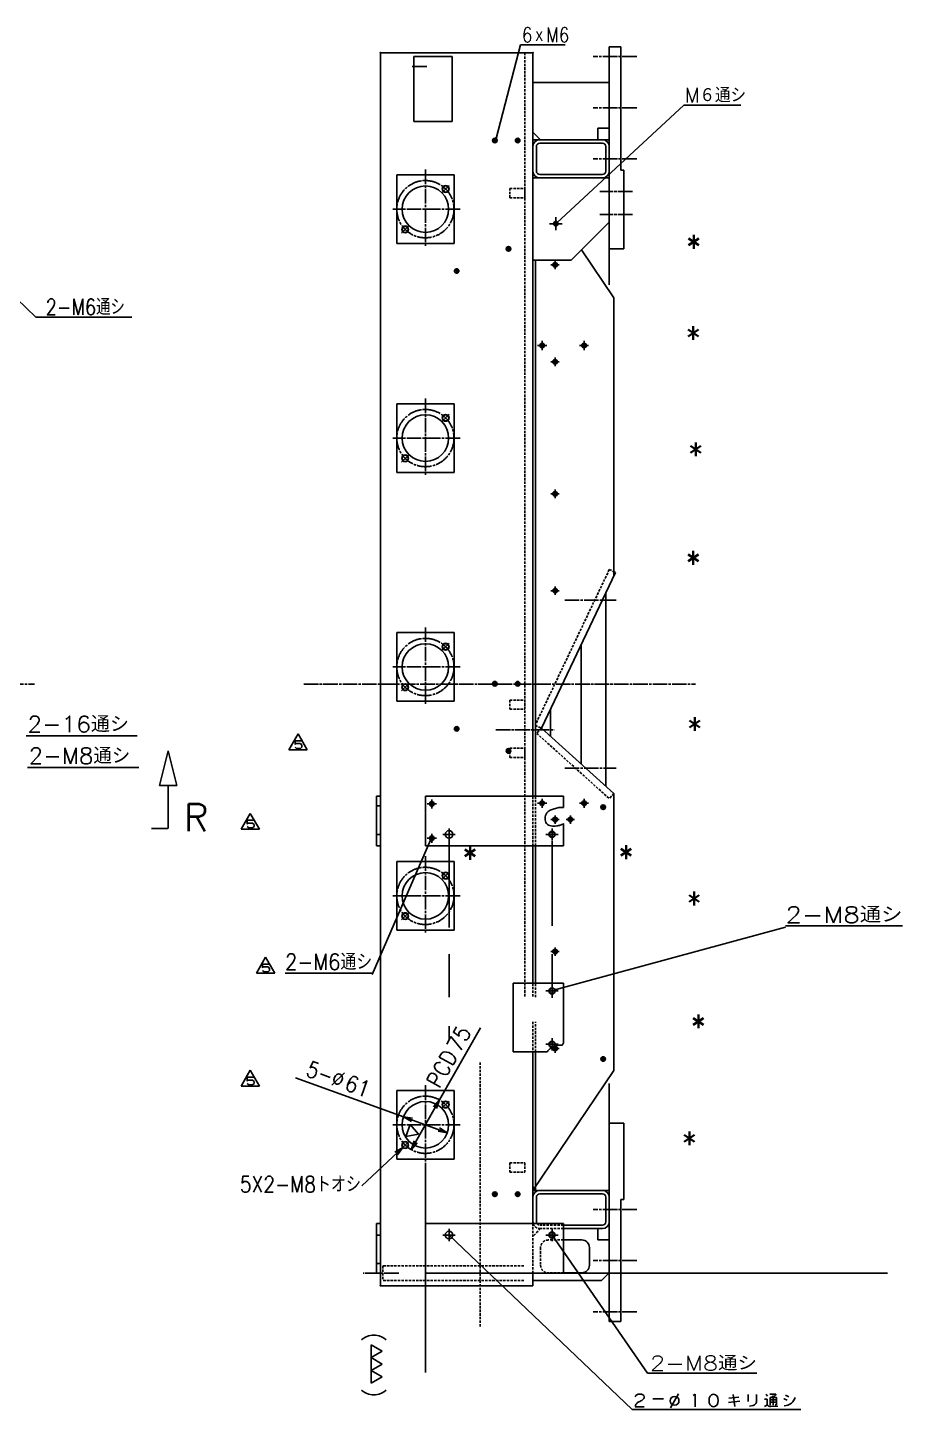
# Model space of a CAD drawing. Header units: inches. Extents: x -3309 to 2472, y -3154 to 2252.
# Drawn here: x 1103 to 2249, y 369 to 2180 of the extents above; entities that cross this region are included whole.
import ezdxf
from ezdxf.enums import TextEntityAlignment as Align

# ---------------------------------------------------------------- set-up
doc = ezdxf.new("R2010")
doc.units = ezdxf.units.IN
doc.header["$MEASUREMENT"] = 0
for name, pattern in [('CENTERLINE', [25.4, 19.05, -1.5875, 3.175, -1.5875]), ('DASHED', [4.762499999999999, 3.175, -1.5875]), ('PHANTOM', [30.162499999999998, 19.05, -1.5875, 3.175, -1.5875, 3.175, -1.5875]), ('SOLID', [0])]:
    doc.linetypes.add(name, pattern=pattern)
for name, color, linetype in [('0$C$L0$V_DRAWING', 7, 'SOLID'), ('0$C$L0$V_PV', 7, 'SOLID'), ('Layer11$C$L11$V_DRAWING', 52, 'SOLID'), ('Layer11$C$L11$V_PV', 52, 'SOLID'), ('Layer12$C$L12$V_PV', 52, 'SOLID'), ('Layer13$C$L13$V_PV', 52, 'SOLID'), ('Layer14$C$L14$V_PV', 52, 'SOLID'), ('Layer21$C$L21$V_DRAWING', 2, 'SOLID'), ('Layer21$C$L21$V_PV', 2, 'SOLID'), ('Layer8$C$L8$V_PV', 40, 'SOLID'), ('Layer9$C$L9$V_PV', 254, 'SOLID')]:
    doc.layers.add(name, color=color, linetype=linetype)
doc.styles.add('CADRASTD', font='txt', dxfattribs={"bigfont": 'bigfont'})
doc.dimstyles.new('DIM13', dxfattribs={"dimtxt": 21.00000544007137, "dimasz": 2.0000000005, "dimexe": 3.809999942779541, "dimexo": 2.539999961853027, "dimgap": 10.50000272003569, "dimtad": 3, "dimdec": 0, "dimzin": 0, "dimdsep": 46, "dimtxsty": 'CADRASTD', "dimblk": 'CADRA_ARROW22_5OPEN', "dimblk1": 'CADRA_ARROW22_5OPEN', "dimblk2": 'CADRA_ARROW22_5OPEN', "dimcen": 0.09, "dimaunit": 1, "dimadec": 17152, "dimazin": 0, "dimtfac": 1, "dimtdec": 0, "dimtofl": 0, "dimtmove": 0, "dimatfit": 3, "dimldrblk": 'CADRA_ARROW22_5OPEN', "dimfxl": 1, "dimtolj": 1, "dimtzin": 0, "dimarcsym": 0})
doc.dimstyles.new('DIM3', dxfattribs={"dimtxt": 0.156, "dimasz": 2.0000000005, "dimexe": 0, "dimexo": 0, "dimgap": 0.078, "dimtad": 3, "dimzin": 0, "dimdsep": 46, "dimtxsty": 'CADRASTD', "dimblk": 'CADRA_ARROW22_5OPEN', "dimblk1": 'CADRA_ARROW22_5OPEN', "dimblk2": 'CADRA_ARROW22_5OPEN', "dimcen": 0.09, "dimaunit": 1, "dimadec": 17154, "dimazin": 0, "dimtfac": 1, "dimtofl": 0, "dimtmove": 0, "dimatfit": 3, "dimldrblk": 'CADRA_ARROW22_5OPEN', "dimfxl": 1, "dimtolj": 1, "dimtzin": 0, "dimarcsym": 0})

# ---------------------------------------------------------------- blocks, each defined once
blk = doc.blocks.new('TAB102_SYM005')
at = {"layer": 'Layer11$C$L11$V_DRAWING'}
for p, q in [((1.561435301337671, 1.346403179733269), (1.347148588883275, 1.132116467278873)), ((1.34714850458958, 0.5964051652330973), (1.668575791579219, 0.2749778782434582)), ((1.347151756286621, 1.989263534545898), (2.740009307861328, 1.989263534545898)), ((1.347151756286621, 1.132121086120605), (1.347151756286621, 1.989263534545898)), ((2.525722503662109, 1.346405982971191), (1.561437606811523, 1.346405982971191)), ((1.668580055236816, 0.2749788165092468), (2.525722503662109, 0.2749788165092468)), ((2.525718300271478, 0.274979521970522), (2.847146345904378, 0.5964075676034213)), ((2.847147020253942, 1.02497492336613), (2.525718721739956, 1.346403221880117)), ((2.847151756286621, 0.5964073538780212), (2.847151756286621, 1.024978637695312))]:
    blk.add_line(p, q, dxfattribs=at)
at = {"layer": 'Layer21$C$L21$V_DRAWING'}
for p, q in [((0, 0), (2.000000476837158, 3.464101076126099)), ((1.999999074963512, 3.464099153953157), (3.999997882870446, 3.17126819e-07)), ((0, 0), (4, 0))]:
    blk.add_line(p, q, dxfattribs=at)
blk = doc.blocks.new('CADRA_ARROW22_5OPEN')
at = {"layer": 'Layer9$C$L9$V_PV', "color": 7}
for q in [(-0.9914448613738104, 0), (-0.9807852804032304, 0.1950903220161282), (-0.9807852804032304, -0.1950903220161282)]:
    blk.add_line((0, 0), q, dxfattribs=at)
blk = doc.blocks.new('BLOCK25')
at = {"layer": '0$C$L0$V_DRAWING'}
blk.add_point((0, 0), dxfattribs=at)
blk.add_point((0, 0), dxfattribs=at)
blk.add_point((0, 0), dxfattribs=at)
blk.add_point((0, 0), dxfattribs=at)
at = {"layer": 'Layer11$C$L11$V_DRAWING', "color": 52}
blk.add_circle((0, 0), 3, dxfattribs=at)
at = {"layer": 'Layer13$C$L13$V_PV', "color": 52, "linetype": 'CENTERLINE'}
for p, q in [((-6, 0), (6, 0)), ((0, -6), (0, 6))]:
    blk.add_line(p, q, dxfattribs=at)
at = {"layer": 'Layer21$C$L21$V_DRAWING'}
blk.add_circle((0, 0), 2.458499908447266, dxfattribs=at)
blk = doc.blocks.new('BLOCK24')
at = {"layer": '0$C$L0$V_DRAWING', "color": 20}
blk.add_point((0, 0), dxfattribs=at)
at = {"layer": '0$C$L0$V_DRAWING'}
for p in [(0, 0), (1, 0)]:
    blk.add_point(p, dxfattribs=at)
at = {"layer": 'Layer12$C$L12$V_PV', "linetype": 'DASHED'}
for radius in [3, 2.458499908447266]:
    blk.add_circle((-502.409912109375, -12), radius, dxfattribs=at)
at = {"layer": 'Layer13$C$L13$V_PV', "linetype": 'CENTERLINE'}
for p, q in [((-508.409912109375, -12), (-496.409912109375, -12)), ((-502.409912109375, -18), (-502.409912109375, -6))]:
    blk.add_line(p, q, dxfattribs=at)
at = {"layer": '0$C$L0$V_DRAWING', "yscale": -1, "rotation": 90.0000000000002}
for p in [(-1102.409912109375, -12), (-1102.409912109375, -67), (-502.409912109375, -67)]:
    blk.add_blockref('BLOCK25', p, dxfattribs=at)
blk = doc.blocks.new('BLOCK30')
at = {"layer": '0$C$L0$V_DRAWING'}
blk.add_point((0, 0), dxfattribs=at)
blk.add_point((0, 0), dxfattribs=at)
blk.add_point((0, 0), dxfattribs=at)
blk.add_point((0, 0), dxfattribs=at)
blk.add_point((0, 0), dxfattribs=at)
blk.add_point((0, 0), dxfattribs=at)
blk.add_point((0, 0), dxfattribs=at)
at = {"layer": 'Layer11$C$L11$V_DRAWING', "color": 52}
blk.add_circle((0, 0), 3, dxfattribs=at)
at = {"layer": 'Layer13$C$L13$V_PV', "color": 52, "linetype": 'CENTERLINE'}
for p, q in [((5.539999961853027, 0), (-5.539999961853027, 0)), ((0, 5.539999961853027), (0, -5.539999961853027))]:
    blk.add_line(p, q, dxfattribs=at)
at = {"layer": 'Layer21$C$L21$V_DRAWING'}
blk.add_circle((0, 0), 2.399999618530273, dxfattribs=at)
blk = doc.blocks.new('BLOCK40')
at = {"layer": '0$C$L0$V_DRAWING'}
blk.add_point((0, 0), dxfattribs=at)
blk.add_point((0, 0), dxfattribs=at)
blk.add_point((0, 0), dxfattribs=at)
blk.add_point((0, 0), dxfattribs=at)
at = {"layer": 'Layer12$C$L12$V_PV', "color": 52, "linetype": 'DASHED'}
for p, q in [((-30.45164489746094, -189.9969482421875), (-30.45164489746094, -177.9969482421875)), ((-30.45164489746094, -177.9969482421875), (-10.45165824890137, -177.9969482421875)), ((-10.45165824890137, -177.9969482421875), (-10.45165824890137, -189.9969482421875)), ((-30.45164489746094, -189.9969482421875), (-10.45165824890137, -189.9969482421875)), ((-30.45164489746094, -848.49658203125), (-10.45165824890137, -848.49658203125)), ((-30.45164489746094, -848.49658203125), (-30.45164489746094, -860.49658203125)), ((-10.45165824890137, -848.49658203125), (-10.45165824890137, -860.49658203125)), ((-30.45164489746094, -860.49658203125), (-10.45165824890137, -860.49658203125)), ((-30.45164489746094, -911.49658203125), (-10.45165824890137, -911.49658203125)), ((-30.45164489746094, -911.49658203125), (-30.45164489746094, -923.49658203125)), ((-30.45164489746094, -923.49658203125), (-10.45165824890137, -923.49658203125)), ((-10.45165824890137, -911.49658203125), (-10.45165824890137, -923.49658203125)), ((-30.45164489746094, -1454.99462890625), (-30.45164489746094, -1466.99462890625)), ((-30.45164489746094, -1454.99462890625), (-10.45165824890137, -1454.99462890625)), ((-10.45165824890137, -1454.99462890625), (-10.45165824890137, -1466.99462890625)), ((-30.45164489746094, -1466.99462890625), (-10.45165824890137, -1466.99462890625))]:
    blk.add_line(p, q, dxfattribs=at)
blk = doc.blocks.new('BLOCK39')
at = {"layer": '0$C$L0$V_DRAWING'}
blk.add_point((0, 0), dxfattribs=at)
blk.add_point((0, 0), dxfattribs=at)
blk.add_point((0, 0), dxfattribs=at)
blk.add_point((0, 0), dxfattribs=at)
blk.add_point((0, 0), dxfattribs=at)
blk.add_blockref('BLOCK40', (199.9995574951172, 0), dxfattribs=at)
blk = doc.blocks.new('BLOCK49')
at = {"layer": '0$C$L0$V_DRAWING'}
for p in [(90, 591.5), (225, 591.5), (225.0000152587891, 386.494873046875), (225.0000152587891, 386.494873046875), (225.0000152587891, 316.494873046875), (225.0000152587891, 316.494873046875), (90, 66.50007629394531), (225, 66.50007629394531), (0, 0), (0, 0), (0, 0), (0, 0), (0, 0)]:
    blk.add_point(p, dxfattribs=at)
at = {"layer": 'Layer11$C$L11$V_DRAWING', "color": 52}
for centre in [(225, 591.5), (225.0000152587891, 386.494873046875), (225.0000152587891, 316.494873046875), (225, 66.50007629394531)]:
    blk.add_circle(centre, 4, dxfattribs=at)
at = {"layer": 'Layer13$C$L13$V_PV', "color": 52, "linetype": 'CENTERLINE'}
for p, q in [((-5, 629), (0, 629)), ((90, 583.5), (90, 599.5)), ((225, 583.5), (225, 599.5)), ((-5, 591.5), (0, 591.5)), ((82, 591.5), (98, 591.5)), ((217, 591.5), (233, 591.5)), ((217.0000152587891, 386.494873046875), (233.0000152587891, 386.494873046875)), ((225.0000152587891, 378.494873046875), (225.0000152587891, 394.494873046875)), ((217.0000152587891, 316.494873046875), (233.0000152587891, 316.494873046875)), ((225.0000152587891, 308.494873046875), (225.0000152587891, 324.494873046875)), ((90, 58.50007629394531), (90, 74.50007629394531)), ((225, 58.50007629394531), (225, 74.50007629394531)), ((-5, 66.50007629394531), (0, 66.50007629394531)), ((82, 66.50007629394531), (98, 66.50007629394531)), ((217, 66.50007629394531), (233, 66.50007629394531)), ((-5, 29.00007629394531), (0, 29.00007629394531))]:
    blk.add_line(p, q, dxfattribs=at)
at = {"layer": 'Layer21$C$L21$V_DRAWING'}
for p, q in [((-5, 641.5), (-5, 576.5)), ((0, 641.5), (-5, 641.5)), ((0, 641.5), (0, 576.5)), ((239.9999847412109, 641.5), (58.99998474121094, 641.5)), ((59, 641.5), (59, 576.5)), ((240, 641.5), (240, 627.0410114491169)), ((240, 605.7285943169042), (240, 576.5)), ((0, 576.5), (-5, 576.5)), ((239.9999847412109, 576.5), (58.99998474121094, 576.5)), ((173.9999847412109, 396.5), (240, 396.5)), ((174, 306.5), (174, 396.5)), ((240, 319.8361447106268), (240, 396.5)), ((173.9999847412109, 306.5), (218.7989077382381, 306.5)), ((-5, 81.50007629394531), (-5, 16.50007629394531)), ((0, 81.50007629394531), (-5, 81.50007629394531)), ((0, 81.50007629394531), (0, 16.50007629394531)), ((240, 81.50007629394531), (59, 81.50007629394531)), ((59, 81.50007629394531), (59, 16.50007629394531)), ((240, 81.50007629394531), (240, 16.50007629394531)), ((0, 16.50007629394531), (-5, 16.50007629394531)), ((240, 16.50007629394531), (59, 16.50007629394531))]:
    blk.add_line(p, q, dxfattribs=at)
for centre, radius in [((90, 591.5), 5), ((225, 591.5), 3.399999618530273), ((225.0000152587891, 386.494873046875), 3.399999618530273), ((225.0000152587891, 316.494873046875), 3.399999618530273), ((90, 66.50007629394531), 5), ((225, 66.50007629394531), 3.399999618530273)]:
    blk.add_circle(centre, radius, dxfattribs=at)
blk = doc.blocks.new('BLOCK48')
at = {"layer": '0$C$L0$V_DRAWING'}
blk.add_point((0, 0), dxfattribs=at)
blk.add_point((0, 0), dxfattribs=at)
blk.add_point((0, 0), dxfattribs=at)
blk.add_point((0, 0), dxfattribs=at)
at = {"layer": 'Layer11$C$L11$V_DRAWING', "color": 2}
for centre in [(67.50000000000001, 631.5000000000001), (67.50000000000001, 586.5000000000001)]:
    blk.add_circle(centre, 3, dxfattribs=at)
at = {"layer": 'Layer13$C$L13$V_PV', "color": 2, "linetype": 'CENTERLINE'}
for p, q in [((67.50000000000001, 625.5000000000001), (67.50000000000001, 637.5000000000001)), ((61.50000000000001, 631.5000000000001), (73.50000000000001, 631.5000000000001)), ((61.50000000000001, 586.5000000000001), (73.50000000000001, 586.5000000000001)), ((67.50000000000001, 580.5000000000001), (67.50000000000001, 592.5000000000001))]:
    blk.add_line(p, q, dxfattribs=at)
at = {"layer": 'Layer21$C$L21$V_DRAWING', "color": 2}
for centre in [(67.50000000000001, 631.5000000000001), (67.50000000000001, 586.5000000000001)]:
    blk.add_circle(centre, 2.6, dxfattribs=at)
at = {"layer": '0$C$L0$V_DRAWING'}
blk.add_blockref('BLOCK49', (0, 0), dxfattribs=at)
blk = doc.blocks.new('CADRA_PFIG_SECTION_ARROW')
at = {"linetype": 'SOLID'}
blk.add_line((0, 0), (0.3699999749660492, 0), dxfattribs=at)
blk = doc.blocks.new('CADRA_PFIG_SECTION_ARROWHEAD')
at = {"linetype": 'SOLID'}
for p, q in [((0, 0.0747408419847488), (0.2997691333293915, 1.8755264e-09)), ((0, -0.0747408419847488), (0, 0.0747408419847488)), ((0, -0.0747408419847488), (0.2997691333293915, 3.6670826e-09))]:
    blk.add_line(p, q, dxfattribs=at)
blk = doc.blocks.new('TAB100_SYM001')
at = {"layer": 'Layer21$C$L21$V_DRAWING'}
for p, q in [((-1.399999609369304, 2.424870431638432), (3.814697026e-07, -6.395685421e-07)), ((-1.399999618530273, 2.424870491027832), (1.399999618530273, 2.424870491027832)), ((0, 0), (1.399999618530273, 2.424870426349344))]:
    blk.add_line(p, q, dxfattribs=at)
blk = doc.blocks.new('TAB100_SYM011')
at = {"layer": 'Layer21$C$L21$V_DRAWING'}
for p, q in [((-2.424870491027832, -1.399998664855957), (-2.424870491027831, 6.999997138977051)), ((2.29240413e-08, 5.599996539222047), (-2.424867591921213, 6.999995061026425)), ((1.14620207e-08, 2.799998269611024), (-2.424867603383234, 4.199996791415401)), ((-2.424866669271757, 4.199999677788497), (-4.997613132e-07, 5.599997365128104)), ((0, 0), (-2.424868440751311, 1.399998998641649)), ((-2.424868440751311, -1.399998998641649), (0, 0)), ((-2.424866800401219, 1.400000224643918), (-1.14620207e-08, 2.799998269611024))]:
    blk.add_line(p, q, dxfattribs=at)
blk = doc.blocks.new('BLOCK69')
at = {"layer": '0$C$L0$V_DRAWING'}
for p in [(0, 0), (0, 0), (1, 0), (1, 0)]:
    blk.add_point(p, dxfattribs=at)
at = {"layer": 'Layer12$C$L12$V_PV', "color": 52, "linetype": 'DASHED'}
for p, q in [((100.0493208594438, 210.1125307366201), (2.884374979064534, 6.066058175673434)), ((100.0493208594438, 210.1125307366201), (108.1750651709571, 206.2431303183886)), ((2.884374979064534, 6.066058175673434), (11.01011929057785, 2.196657757441926)), ((11.01012133490406, 2.196658525236103), (4.989440541426886, -4.492990973174948)), ((4.989440541426886, -4.492990973174948), (100.1311219421759, -90.12045082808534)), ((106.1518027356531, -83.4308013296743), (100.1311219421759, -90.12045082808534))]:
    blk.add_line(p, q, dxfattribs=at)
at = {"layer": 'Layer21$C$L21$V_DRAWING'}
for p, q in [((108.1750651709571, 206.2431303183886), (11.01011929057785, 2.196657757441926)), ((11.01012133490406, 2.196658525236103), (106.1518027356531, -83.4308013296743))]:
    blk.add_line(p, q, dxfattribs=at)
blk = doc.blocks.new('*D405')
at = {"layer": 'Layer9$C$L9$V_PV'}
for p, q in [((1642.640955322173, 774.2175486249812), (1696.351747175125, 868.8457429180044)), ((1605.61906862306, 708.9920293801829), (1642.640955322173, 774.2175486249812)), ((1642.640955322173, 774.2175486249812), (1634.795283145751, 765.1375983587802)), ((1642.640955322173, 774.2175486249812), (1638.867245913157, 762.826359660133)), ((1605.61906862306, 708.9920293801829), (1609.392778032076, 720.3832183450311)), ((1605.61906862306, 708.9920293801829), (1613.464740799482, 718.0719796463839))]:
    blk.add_line(p, q, dxfattribs=at)
at = {"layer": 'Layer9$C$L9$V_PV', "style": 'CADRASTD', "width": 0.8571430481833814}
for s, p, p2 in [('75', (1669.148337912239, 834.957494203196), (1685.141830486337, 863.1349846201916)), ('PCD', (1642.492539289057, 787.9950495225085), (1667.371298070882, 831.8266881663999))]:
    blk.add_text(s, height=21.00000544007137, rotation=60.42083426391569, dxfattribs=at).set_placement(p, p2, align=Align.FIT)
blk = doc.blocks.new('*D443')
at = {"layer": 'Layer9$C$L9$V_PV'}
for p, q in [((1595.452344209534, 751.9901275282796), (1454.042134839423, 803.2002751986283)), ((1595.452344209534, 751.9901275282796), (1605.721348160223, 745.7814540308813)), ((1595.452344209534, 751.9901275282796), (1607.315623263272, 750.1838388388086)), ((1652.807232923424, 731.2196871637698), (1595.452344209534, 751.9901275282796)), ((1652.807232923424, 731.2196871637698), (1640.943953869685, 733.0259758532408)), ((1652.807232923424, 731.2196871637698), (1642.538228972734, 737.4283606611681))]:
    blk.add_line(p, q, dxfattribs=at)
at = {"layer": 'Layer9$C$L9$V_PV', "style": 'CADRASTD', "width": 0.8571430481833814}
for s, p, p2 in [('5-%%c', (1466.27436711396, 806.1409268743122), (1513.324265212547, 789.1023289493576)), ('61', (1516.709122607242, 787.8765404458275), (1547.173094402669, 776.8443514805758))]:
    blk.add_text(s, height=21.00000544007137, rotation=340.0927084469668, dxfattribs=at).set_placement(p, p2, align=Align.FIT)

msp = doc.modelspace()

# ---------------------------------------------------------------- linework, layer by layer
at = {"layer": 'Layer11$C$L11$V_PV'}
for p, q in [((1749.00774121469, 2156.824732977088), (1807.331973870271, 2156.824732977088)), ((1962.939432844981, 2077.972175114674), (2037.810544445644, 2077.972175114674)), ((1113.558370961754, 1799.957948674667), (1239.244924365264, 1799.957948674667)), ((1100.935443147526, 1251.515007857086), (1246.510917308549, 1251.515007857086)), ((1102.704333950122, 1210.086561700478), (1248.279716558389, 1210.086561700478)), ((1655.12881258221, 1113.797232102688), (1655.12881258221, 1000.32171066325)), ((1790.128844768726, 1113.417837480983), (1790.128844768726, 1002.574000018597)), ((1655.12881258221, 965.3870099513555), (1655.12881258221, 908.9195587443253)), ((1790.128844768726, 965.3870099513555), (1790.128844768726, 908.1760588112018)), ((1655.12881258221, 870.9193970964901), (1655.12881258221, 854.2332664092222)), ((1624.129781753965, 691.7577943224417), (1624.129781753965, 416.9661333480199)), ((1805.547793757389, 547.104714180163), (2230.103559041872, 547.104714180163)), ((1915.392058227553, 416.0299148630893), (2058.58789314935, 416.0299148630893)), ((1895.117151049888, 368.628841550074), (2116.153336561522, 368.628841550074))]:
    msp.add_line(p, q, dxfattribs=at)
for centre, radius in [((1715.125897199129, 2031.603999997139), 3.000000715255908), ((1745.128834039887, 2031.603999997139), 3.000000715255908), ((1650.646389638517, 1968.117656735815), 4.500000357627954), ((1597.613173869413, 1915.085905810811), 4.500000357627954), ((1795.128357679452, 1922.602020884042), 2.999998927116138), ((1733.128791124532, 1889.603050852549), 3), ((1665.128791124532, 1860.603818356703), 3), ((1650.646389638517, 1668.119050054324), 4.500000357627954), ((1597.613173869413, 1615.08583428522), 4.500000357627954), ((1650.646389638517, 1368.121267347638), 4.500000357627954), ((1715.125897199129, 1319.604806805803), 3.000000715255908), ((1745.128834039887, 1319.604806805803), 3.000000715255908), ((1597.613173869413, 1315.088234684046), 4.500000357627954), ((1665.128806383323, 1260.604414602034), 3), ((1733.128791124532, 1231.603974356703), 3), ((1857.128864080635, 1157.811591659807), 3), ((1650.646389638517, 1068.12137892756), 4.500000357627954), ((1597.613173869413, 1015.088620922237), 4.500000357627954), ((1857.128864080634, 827.8115916598069), 3), ((1650.644924794418, 768.121398954725), 4.500000357627954), ((1597.613173869413, 715.0882747383773), 4.500000357627954), ((1715.125897199129, 650.6046473037355), 2.500000357627954), ((1745.128834039887, 650.6046473037355), 2.500000357627954)]:
    msp.add_circle(centre, radius, dxfattribs=at)
at = {"layer": 'Layer12$C$L12$V_PV', "linetype": 'DASHED'}
for p, q in [((1754.678152722872, 2146.603050852549), (1754.678152722872, 908.5270720784836)), ((1765.129815370992, 1172.10480215664), (1765.129815370992, 1107.104817177014)), ((1768.329034883746, 1107.104817177014), (1768.329034883746, 1172.10480215664)), ((1765.129815370992, 927.1047742616593), (1765.129815370992, 908.9567291633437)), ((1768.329034883746, 908.9567291633437), (1768.329034883746, 927.1047742616593)), ((1765.129815370992, 876.4469863049951), (1765.129815370992, 837.104752803982)), ((1768.329034883746, 837.104752803982), (1768.329034883746, 876.4469863049951)), ((1695.7904650971, 823.2060519634904), (1695.7904650971, 477.3636843519945)), ((1775.129387371946, 605.60368752838), (1765.129762797304, 595.6040629537379)), ((1765.129815370992, 612.1046991597889), (1765.129815370992, 547.104714180163)), ((1805.128848345005, 610.104729200537), (1774.128352672661, 610.104729200537)), ((1805.128848345005, 605.6047281276532), (1774.12981751676, 605.6047281276532)), ((1775.128841192446, 580.6046916496018), (1775.128841192446, 557.6046251308024)), ((1805.128848345005, 590.6046329986174), (1785.129331857999, 590.6046329986174)), ((1568.128791839788, 556.6047774803108), (1568.128791839788, 537.6047424327713)), ((1753.129812509969, 556.6047774803108), (1568.128791839788, 556.6047774803108)), ((1805.128848345005, 547.6046837817869), (1785.129331857999, 547.6046837817869)), ((1753.129812509969, 537.6047424327713), (1568.128791839788, 537.6047424327713))]:
    msp.add_line(p, q, dxfattribs=at)
for centre, radius, start, end in [((1774.12981751676, 614.6047302734208), 8.99999642372046, 196.1276972064667, 270.00001798609), ((1774.128352672661, 614.6047302734208), 4.500001072883862, 213.7492027745061, 270.00001798609), ((1785.129331857999, 580.6046916496018), 9.999992847440922, 89.99998201391085, 179.9999640278217), ((1785.129331857999, 557.6046251308024), 9.999992847440922, 179.9999640278217, 269.9999460417325)]:
    msp.add_arc(centre, radius, start, end, dxfattribs=at)
at = {"layer": 'Layer13$C$L13$V_PV', "linetype": 'CENTERLINE'}
for p, q in [((1901.178675932568, 2141.603537941823), (1844.09370138495, 2141.603537941823)), ((1625.82900090909, 2128.603046561014), (1605.829484422084, 2128.603046561014)), ((1901.178675932568, 2074.603033686407), (1844.09370138495, 2074.603033686407)), ((1711.526775247282, 2031.603999997139), (1718.726483995076, 2031.603999997139)), ((1715.125897199129, 2028.004878045291), (1715.125897199129, 2035.204586793086)), ((1741.52824724394, 2031.603999997139), (1748.727955991734, 2031.603999997139)), ((1745.128834039887, 2028.004878045291), (1745.128834039887, 2035.204586793086)), ((1624.129781753965, 1993.48143231426), (1624.129781753965, 1893.271447484838)), ((1901.178675932568, 2007.602529430992), (1844.09370138495, 2007.602529430992)), ((1655.214967348013, 1972.689183703108), (1645.776746216389, 1963.250963367067)), ((1895.54195583867, 1964.602030897625), (1852.925246459304, 1964.602030897625)), ((1669.497468351714, 1941.601048851263), (1581.271373098224, 1941.601048851263)), ((1602.280343672463, 1919.754564489613), (1592.754079433269, 1910.228301053423)), ((1786.627867371528, 1922.602020884042), (1803.628847987377, 1922.602020884042)), ((1795.128357679452, 1914.102995420217), (1795.128357679452, 1931.102511191967)), ((1895.54195583867, 1934.602023745066), (1852.925246459304, 1934.602023745066)), ((1729.528791124533, 1889.603050852549), (1736.728791124533, 1889.603050852549)), ((1733.128791124532, 1886.003050852549), (1733.128791124532, 1893.203050852549)), ((1668.728791124533, 1860.603818356703), (1661.528791124532, 1860.603818356703)), ((1665.128791124532, 1857.003818356702), (1665.128791124532, 1864.203818356702)), ((1624.129781753965, 1693.48136078867), (1624.129781753965, 1593.272840803347)), ((1645.97755763485, 1663.450850681101), (1655.50485767531, 1672.978149918469)), ((1669.497468351714, 1641.600977325672), (1581.271373098224, 1641.600977325672)), ((1602.280379581626, 1619.755408041368), (1592.753079541166, 1610.228108803999)), ((1806.756290139268, 1429.1049244654), (1874.282673426312, 1429.1049244654)), ((1624.129781753965, 1393.483761187496), (1624.129781753965, 1293.274325674611)), ((1655.213776783479, 1372.687989984523), (1645.777627254387, 1363.251841250839)), ((1669.497468351714, 1341.604751015842), (1581.271373098224, 1341.604751015842)), ((1715.125897199129, 1316.004769326393), (1715.125897199129, 1323.204844285213)), ((1745.128834039887, 1316.004769326393), (1745.128834039887, 1323.204844285213)), ((-2299.830138165983, 1319.104745651423), (1111.829580266376, 1319.104745651423)), ((1464.890424940687, 1319.104837204179), (1978.412581065317, 1319.104837204179)), ((1602.280188909195, 1319.754406572206), (1592.753924670001, 1310.228143136015)), ((1711.526775247282, 1319.604806805803), (1718.726483995076, 1319.604806805803)), ((1741.52824724394, 1319.604806805803), (1748.727955991734, 1319.604806805803)), ((1661.528806383323, 1260.604414602034), (1668.728806383323, 1260.604414602034)), ((1665.128806383323, 1257.004414602034), (1665.128806383323, 1264.204414602034)), ((1716.495526431924, 1259.104914451817), (1792.873962610713, 1259.104914451817)), ((1729.528791124533, 1231.603974356703), (1736.728791124532, 1231.603974356703)), ((1733.128791124532, 1228.003974356703), (1733.128791124532, 1235.203974356702)), ((1806.756290139268, 1209.104841495714), (1874.282673426312, 1209.104841495714)), ((1857.128864080635, 1154.211591659807), (1857.128864080635, 1161.411591659807)), ((1853.528864080635, 1157.811591659807), (1860.728864080635, 1157.811591659807)), ((1624.129781753965, 1093.483872767418), (1624.129781753965, 993.2746203600456)), ((1655.213699401889, 1072.688946827041), (1645.777549872797, 1063.252798093357)), ((1669.497468351714, 1041.604862595764), (1581.271373098224, 1041.604862595764)), ((1602.280111527605, 1019.755363414724), (1592.75384728841, 1010.229099978534)), ((1853.528864080635, 827.8115916598069), (1860.728864080635, 827.8115916598069)), ((1857.128864080634, 824.211591659807), (1857.128864080634, 831.4115916598068)), ((1624.129781753965, 793.4838927945835), (1624.129781753965, 693.2744572816986)), ((1655.214593083904, 772.6889326058731), (1645.778443554811, 763.2527838721887)), ((1669.497468351714, 741.6047910701731), (1581.271373098224, 741.6047910701731)), ((1602.281005209619, 719.7553491935562), (1592.754740970425, 710.2290857573657)), ((1715.125897199129, 647.004609824326), (1715.125897199129, 654.2045932303889)), ((1745.128834039887, 647.004609824326), (1745.128834039887, 654.2045932303889)), ((1711.526775247282, 650.6046473037355), (1718.726483995076, 650.6046473037355)), ((1741.52824724394, 650.6046473037355), (1748.727955991734, 650.6046473037355)), ((1901.178675932568, 630.6047646057044), (1844.09370138495, 630.6047646057044)), ((1901.178675932568, 563.6045350085581), (1844.09370138495, 563.6045350085581)), ((1589.298718762092, 547.104714180163), (1542.407594301127, 547.104714180163)), ((1901.178675932568, 496.6046716224365), (1844.09370138495, 496.6046716224365))]:
    msp.add_line(p, q, dxfattribs=at)
for centre in [(1624.129781753965, 1941.602513695362), (1624.129781753965, 1641.602442169772), (1624.129781753965, 1341.604842568598), (1624.129781753965, 1041.60495414852), (1624.129781753965, 741.6048826229293)]:
    msp.add_circle(centre, 37.49999749660432, dxfattribs=at)
at = {"layer": 'Layer14$C$L14$V_PV', "linetype": 'PHANTOM'}
for p, q in [((1880.128866226403, 1992.603990698812), (1880.128866226403, 2154.604029322631)), ((1880.128866226403, 1992.603990698812), (1884.127890617345, 1992.603990698812)), ((1884.127890617345, 1992.603990698812), (1884.127890617345, 1889.603477860326)), ((1884.127890617345, 743.6043032656439), (1884.127890617345, 643.6047066699759)), ((1880.128866226403, 643.6047066699759), (1880.128866226403, 483.6041802416278)), ((1884.127890617345, 643.6047066699759), (1880.128866226403, 643.6047066699759)), ((1865.128862650123, 483.6041802416278), (1880.128866226403, 483.6041802416278))]:
    msp.add_line(p, q, dxfattribs=at)
at = {"layer": 'Layer21$C$L21$V_PV'}
for p, q in [((1765.129815370992, 2146.603050852549), (1565.128791124532, 2146.603050852549)), ((1565.128791124532, 2146.603050852549), (1565.128791124532, 530.6046186934992)), ((1609.128313333586, 2141.602073097723), (1609.128313333586, 2056.601564550773)), ((1659.127836973151, 2141.602073097723), (1609.128313333586, 2141.602073097723)), ((1659.127836973151, 2141.602073097723), (1659.127836973151, 2056.601564550773)), ((1765.129815370992, 2146.603050852549), (1765.129815370992, 1172.10480215664)), ((1865.128862650123, 1842.371044724237), (1865.128862650123, 2154.602564478532)), ((1865.129309318989, 2154.602647141682), (1880.129312895268, 2154.603531304329)), ((1880.128866226403, 1992.603990698812), (1880.128866226403, 2154.604029322631)), ((1865.128862650123, 2107.603041554222), (1765.129815370992, 2107.603041554222)), ((1659.127836973151, 2056.601564550773), (1609.128313333586, 2056.601564550773)), ((1850.127394229745, 2032.603023672825), (1850.127394229745, 2047.603027249104)), ((1865.128862650123, 2047.603027249104), (1850.127394229745, 2047.603027249104)), ((1765.12898594642, 2042.602512974475), (1775.128998946504, 2032.602499974391)), ((1865.128862650123, 2032.603023672825), (1765.129815370992, 2032.603023672825)), ((1769.629816443876, 2023.603021527057), (1769.629816443876, 1991.602037334928)), ((1774.12981751676, 2028.103022599941), (1856.130325348455, 2028.103022599941)), ((1860.630326421339, 2023.603021527057), (1860.630326421339, 1991.602037334928)), ((1880.128866226403, 1992.603990698812), (1884.127890617345, 1992.603990698812)), ((1884.127890617345, 1992.603990698812), (1884.127890617345, 1889.603477860326)), ((1661.629790694664, 1986.602524424201), (1586.629772813266, 1986.602524424201)), ((1586.629772813266, 1986.602524424201), (1586.629772813266, 1896.602502966524)), ((1661.629790694664, 1986.602524424201), (1661.629790694664, 1896.602502966524)), ((1865.128862650123, 1982.60203518916), (1765.129815370992, 1982.60203518916)), ((1774.12981751676, 1987.102036262044), (1856.130325348455, 1987.102036262044)), ((1815.126934837401, 1874.601950654706), (1865.128165114146, 1924.603180931451)), ((1661.629790694664, 1896.602502966524), (1586.629772813266, 1896.602502966524)), ((1828.772283702355, 1888.247756859106), (1871.12936381733, 1825.45080421635)), ((1865.127397806024, 1889.602013016227), (1884.127890617345, 1889.602013016227)), ((1815.127874166459, 1874.602009439948), (1765.129815370992, 1874.602009439948)), ((1768.329034883746, 1172.10480215664), (1768.329034883746, 1874.602009439948)), ((1871.128864080635, 1825.449165689746), (1871.128864080635, 1460.772839730463)), ((1661.629790694664, 1686.60245289861), (1586.629772813266, 1686.60245289861)), ((1586.629772813266, 1686.60245289861), (1586.629772813266, 1596.602431440933)), ((1661.629790694664, 1686.60245289861), (1661.629790694664, 1596.602431440933)), ((1661.629790694664, 1596.602431440933), (1586.629772813266, 1596.602431440933)), ((1873.255192137477, 1465.234848931385), (1776.142906119798, 1261.298962128832)), ((1871.129818065644, 1466.245465104995), (1873.254513082778, 1465.233327733969)), ((1860.62739673314, 1438.717872313946), (1860.62739673314, 1185.263130489142)), ((1586.629772813266, 1386.604853297437), (1586.629772813266, 1296.60483183976)), ((1661.629790694664, 1386.604853297437), (1586.629772813266, 1386.604853297437)), ((1661.629790694664, 1386.604853297437), (1661.629790694664, 1296.60483183976)), ((1828.129830391367, 1370.472708337953), (1828.129830391367, 1214.510848643982)), ((1661.629790694664, 1296.60483183976), (1586.629772813266, 1296.60483183976)), ((1788.129332573255, 1286.472688310787), (1788.129332573255, 1250.510857227053)), ((1765.126885682794, 1249.104881550045), (1765.126885682794, 1269.104855800833)), ((1776.14248096512, 1261.298624121717), (1871.149146337584, 1175.792678616475)), ((1871.128864080635, 1175.810857727732), (1871.128864080635, 812.7562057390703)), ((1265.269527737982, 1129.708460261455), (1286.441560373678, 1129.708460261455)), ((1765.129815370992, 1107.104817177014), (1765.129815370992, 927.1047742616593)), ((1768.329034883746, 927.1047742616593), (1768.329034883746, 1107.104817177014)), ((1586.629772813266, 1086.604964877359), (1586.629772813266, 996.6050349724376)), ((1661.629790694664, 1086.604964877359), (1586.629772813266, 1086.604964877359)), ((1661.629790694664, 1086.604964877359), (1661.629790694664, 996.6050349724376)), ((1661.629790694664, 996.6050349724376), (1586.629772813266, 996.6050349724376)), ((1765.129815370992, 837.104752803982), (1765.129815370992, 612.1046991597889)), ((1768.329034883746, 655.6047095309996), (1768.329034883746, 837.104752803982)), ((1765.130511033237, 655.6047298114556), (1871.129672676653, 812.75494686667)), ((1661.629790694664, 786.6048933517678), (1586.629772813266, 786.6048933517678)), ((1586.629772813266, 786.6048017990116), (1586.629772813266, 696.6046887885782)), ((1661.628325850564, 786.6048017990116), (1661.628325850564, 696.6046887885782)), ((1865.128862650123, 483.6041802416278), (1865.128862650123, 795.8368901817537)), ((1865.127397806024, 743.6042117128877), (1884.127890617345, 743.6042117128877)), ((1884.127890617345, 743.6043032656439), (1884.127890617345, 643.6047066699759)), ((1661.629790694664, 696.6047803413344), (1586.629772813266, 696.6047803413344)), ((1765.129815370992, 655.6047095309996), (1771.64251223624, 655.6047095309996)), ((1865.128862650123, 655.6047095309996), (1774.12981751676, 655.6047095309996)), ((1769.628351599777, 646.6047073852318), (1769.628351599777, 614.6047302734208)), ((1856.128860504356, 651.1046169053595), (1774.128352672661, 651.1046169053595)), ((1860.628861577239, 646.6047073852318), (1860.628861577239, 614.6047302734208)), ((1880.128866226403, 643.6047066699759), (1880.128866226403, 483.6041802416278)), ((1884.127890617345, 643.6047066699759), (1880.128866226403, 643.6047066699759)), ((1856.128860504356, 610.104729200537), (1805.128848345005, 610.104729200537)), ((1856.127395660256, 605.6047281276532), (1805.128848345005, 605.6047281276532)), ((1850.127394229745, 590.6046329986174), (1850.127394229745, 605.6047281276532)), ((1829.128854067052, 590.6046329986174), (1805.128848345005, 590.6046329986174)), ((1839.129344732605, 580.6046916496018), (1839.129344732605, 557.6046251308024)), ((1850.127394229745, 590.6046329986174), (1865.128862650123, 590.6046329986174)), ((1765.129815370992, 547.104714180163), (1765.129815370992, 530.6046186934992)), ((1829.128854067052, 547.6046837817869), (1805.128848345005, 547.6046837817869)), ((1855.128326096292, 537.6034696526622), (1865.127950670934, 547.6030942273042)), ((1565.128791124532, 530.6046186934992), (1765.129815370992, 530.6046186934992)), ((1855.128371984571, 537.6046508800151), (1765.129815370992, 537.6046508800151)), ((1865.128862650123, 483.6041802416278), (1880.128866226403, 483.6041802416278))]:
    msp.add_line(p, q, dxfattribs=at)
for centre, radius in [((1715.125897199129, 2031.603999997139), 2.500000357627954), ((1745.128834039887, 2031.603999997139), 2.500000357627954), ((1624.129781753965, 1941.602513695362), 30.49998247623026), ((1650.646389638517, 1968.117656735815), 4.000000357627954), ((1795.128357679452, 1922.602020884042), 2.399998641013775), ((1597.613173869413, 1915.085905810811), 4.000000357627954), ((1733.128791124532, 1889.603050852549), 2.5), ((1665.128791124532, 1860.603818356703), 2.5), ((1624.129781753965, 1641.602442169772), 30.49998247623026), ((1650.646389638517, 1668.119050054324), 4.000000357627954), ((1597.613173869413, 1615.08583428522), 4.000000357627954), ((1624.129781753965, 1341.604842568598), 30.49998247623026), ((1650.646389638517, 1368.121267347638), 4.000000357627954), ((1715.125897199129, 1319.604806805803), 2.500000357627954), ((1745.128834039887, 1319.604806805803), 2.500000357627954), ((1597.613173869413, 1315.088234684046), 4.000000357627954), ((1665.128806383323, 1260.604414602034), 2.5), ((1733.128791124532, 1231.603974356703), 2.5), ((1857.128864080635, 1157.811591659807), 2.5), ((1624.129781753965, 1041.60495414852), 30.49998247623026), ((1650.646389638517, 1068.12137892756), 4.000000357627954), ((1597.613173869413, 1015.088620922237), 4.000000357627954), ((1857.128864080634, 827.8115916598069), 2.5), ((1624.129781753965, 741.6048826229293), 30.49998247623026), ((1650.644924794418, 768.121398954725), 4.000000357627954), ((1597.613173869413, 715.0882747383773), 4.000000357627954), ((1715.125897199129, 650.6046473037355), 3.000000715255908), ((1745.128834039887, 650.6046473037355), 3.000000715255908)]:
    msp.add_circle(centre, radius, dxfattribs=at)
for centre, radius, start, end in [((1774.12981751676, 2023.603021527057), 8.99999642372046, 89.99998201391085, 180.0000186693351), ((1856.130325348455, 2023.603021527057), 8.99999642372046, 0, 89.99998201391085), ((1774.12981751676, 2023.603021527057), 4.500001430511816, 89.99998201391085, 180.0000186693351), ((1856.130325348455, 2023.603021527057), 4.500001430511816, 0, 89.99998201391085), ((1774.12981751676, 1991.602037334928), 8.99999642372046, 180.0000359721791, 270.00001798609), ((1774.12981751676, 1991.602037334928), 4.500001430511816, 180.0000359721791, 270.00001798609), ((1856.130325348455, 1991.602037334928), 8.99999642372046, 270.00001798609, 360.0000000000008), ((1856.130325348455, 1991.602037334928), 4.500001430511816, 270.00001798609, 360.0000000000008), ((1774.12981751676, 646.6047073852318), 8.99999642372046, 89.99998201391085, 180.0000186693351), ((1856.127395660256, 646.6047073852318), 8.99999642372046, 0, 89.99998201391085), ((1774.128352672661, 646.6047073852318), 4.500001072883862, 89.99998201391085, 180.0000186693351), ((1856.128860504356, 646.6047073852318), 4.500001072883862, 0, 89.99998201391085), ((1774.12981751676, 614.6047302734208), 8.99999642372046, 180.0000359721791, 196.1276972064667), ((1774.128352672661, 614.6047302734208), 4.500001072883862, 180.0000359721791, 213.7492027745061), ((1856.127395660256, 614.6047302734208), 8.99999642372046, 270.00001798609, 360.0000000000008), ((1856.128860504356, 614.6047302734208), 4.500001072883862, 270.00001798609, 360.0000000000008), ((1829.128854067052, 580.6046916496018), 9.999992847440922, 0, 89.99998201391085), ((1829.128854067052, 557.6046251308024), 9.999992847440922, 269.9999633445766, 360.0000000000008)]:
    msp.add_arc(centre, radius, start, end, dxfattribs=at)
for points, knots in [([(1805.128791124532, 1157.645630142616), (1804.118078866961, 1157.647217891091), (1802.097405376338, 1157.650392208242), (1799.07494699131, 1157.271129055725), (1796.062211673523, 1156.676190611066), (1793.120959892267, 1155.908540982112), (1790.260090029178, 1155.049095916142), (1787.576662610702, 1153.955710519447), (1785.126851605473, 1152.450848995481), (1782.930160742181, 1150.17594699267), (1781.465704486295, 1146.974423497823), (1780.856461165042, 1143.227786185271), (1781.210754556296, 1139.528533430851), (1782.690775674617, 1136.251362933866), (1785.506859029214, 1134.145009834634), (1788.90233443525, 1133.166988020506), (1792.565158498505, 1132.921401992187), (1795.865411255069, 1133.193948570877), (1798.662591958223, 1133.714728837757), (1800.935028172528, 1134.369717407072), (1803.101011375254, 1135.221092402926), (1804.451986356851, 1135.962024507488), (1805.128791124532, 1136.333213010403)], [0, 0, 0, 0, 3.029441391516229, 6.056631712319218, 9.118314009181834, 12.23838246883676, 15.17236218032233, 18.07551035064888, 20.90914074553065, 23.73797275104376, 27.43012542584366, 31.27488798025238, 35.01201571580156, 38.45441448694595, 41.71381355298399, 45.20381862181308, 48.92963132164562, 52.67410506370034, 55.10925242131608, 57.45488078570886, 59.75965760706987, 62.07344114265204, 62.07344114265204, 62.07344114265204, 62.07344114265204]), ([(1783.927698862771, 837.1046186934991), (1784.205825723952, 837.5204679344932), (1784.762446937434, 838.3527158812199), (1785.707926210936, 839.523283382732), (1786.736956185637, 840.6258506220296), (1788.399879200275, 842.1375707163409), (1790.903200174237, 843.8214976490002), (1794.375589063699, 845.280621031568), (1798.07637925195, 846.0389203229354), (1800.665405223255, 846.0143817602911), (1802.02573683027, 845.8329948963856), (1802.208228790284, 845.811412828936), (1802.387939412349, 845.7982775275894), (1802.914804001549, 845.7964173059443), (1803.821627037183, 846.284560345644), (1804.534143340316, 847.5207944524881), (1805.003277483318, 848.9408614487932), (1805.087873960217, 849.9517987452333), (1805.128791124532, 850.4407634041258)], [0, 0, 0, 0, 1.500237917968588, 3.002458111614492, 4.508211887029256, 6.020650423608155, 9.737852926057979, 13.49296291579388, 17.25152627374572, 20.99831292164564, 21.18464440712354, 21.36896487298402, 21.5494789222145, 21.72509914995693, 22.94598362787039, 24.36543765885354, 25.93202908322509, 27.39955398077685, 27.39955398077685, 27.39955398077685, 27.39955398077685])]:
    msp.add_open_spline(points, degree=3, knots=knots, dxfattribs=at)
at = {"layer": 'Layer8$C$L8$V_PV'}
for p, q in [((1540.927899075066, 661.7514030914299), (1594.431571235342, 711.9059158809372)), ((1594.431571235342, 711.9059158809372), (1584.243846280904, 705.5647543951134)), ((1594.431571235342, 711.9059158809372), (1587.445998109659, 702.1487730182799)), ((1922.492284736523, 382.374053383965), (1936.194210263542, 382.374053383965)), ((1945.549969597884, 370.745445535377), (1956.059286380943, 388.9846314891055)), ((1977.72724743611, 388.7442468307368), (1975.022920029461, 386.7610733991946)), ((1977.72724743611, 388.7442468307368), (1977.72724743611, 371.8440785443279)), ((2021.817376412075, 383.2500631559924), (2035.08660955403, 384.6022268593166)), ((2029.557762411549, 372.2073929121782), (2027.760887090242, 388.0577563233673)), ((2047.391588165734, 378.8555311201888), (2047.391588165734, 387.9075159118868)), ((2058.172840093572, 378.6301705029681), (2058.380171861415, 381.5222984239671)), ((2058.380171861415, 381.5222984239671), (2058.380171861415, 387.9826361176271)), ((2068.69822103129, 381.8978994526682), (2072.309249321223, 381.8978994526682)), ((2071.134369303446, 387.4567946774454), (2070.322319879394, 388.3582371463282)), ((2072.378359910504, 385.8041501511603), (2071.134369303446, 387.4567946774454)), ((2072.309249321223, 381.8978994526682), (2072.309249321223, 375.362441553268)), ((2075.799334079914, 388.5084775578087), (2083.608830668669, 388.5084775578087)), ((2075.902999963836, 384.0012652133947), (2075.902999963836, 374.1605182614243)), ((2084.507268329322, 384.0012652133947), (2075.902999963836, 384.0012652133947)), ((2075.902999963836, 381.0715771895257), (2084.507268329322, 381.0715771895257)), ((2078.494647061874, 386.5553522085626), (2080.637075329585, 384.0012652133947)), ((2079.531305901089, 385.3534289167189), (2080.498854151023, 385.6539097396799)), ((2080.084190615337, 384.0012652133947), (2080.084190615337, 374.1605182614243)), ((2080.498854151023, 385.6539097396799), (2081.397291811676, 386.1046309741212)), ((2081.397291811676, 386.1046309741212), (2082.226618883049, 386.6304724143029)), ((2082.226618883049, 386.6304724143029), (2082.917724775858, 387.3816744717052)), ((2082.917724775858, 387.3816744717052), (2083.470609490107, 388.2079967348478)), ((2083.470609490107, 388.2079967348478), (2083.608830668669, 388.5084775578087)), ((2084.507268329322, 375.3248814503979), (2084.507268329322, 384.0012652133947)), ((2094.410653963511, 382.3486206871096), (2093.892324543903, 382.5739813043303)), ((2098.194458726646, 380.4706155436038), (2094.410653963511, 382.3486206871096)), ((2097.08868929815, 387.006073443004), (2096.293917521418, 387.306554265965)), ((2100.682439940763, 385.1280682994982), (2097.08868929815, 387.006073443004)), ((2105.727512958277, 378.5174901943577), (2107.247945922459, 380.545735749344)), ((2107.247945922459, 380.545735749344), (2108.284604761674, 382.8744621272912)), ((2108.284604761674, 382.8744621272912), (2108.768378886642, 384.3017460363557)), ((1899.291871484256, 372.1577054032934), (1911.040671662028, 372.1577054032934)), ((2021.273130521487, 377.8414083426957), (2036.330600161088, 379.2686922517601)), ((2049.18846348704, 372.7520144037949), (2053.818872968868, 373.7661371812881)), ((2053.818872968868, 373.7661371812881), (2054.786421218802, 374.1605182614243)), ((2054.786421218802, 374.1605182614243), (2055.753969468737, 374.7614799073461)), ((2055.753969468737, 374.7614799073461), (2056.583296540109, 375.4751218618783)), ((2056.583296540109, 375.4751218618783), (2057.205291843638, 376.3014441250209)), ((2057.205291843638, 376.3014441250209), (2057.758176557886, 377.2404466967738)), ((2057.758176557886, 377.2404466967738), (2058.103729504291, 378.2545694742669)), ((2058.103729504291, 378.2545694742669), (2058.172840093572, 378.6301705029681)), ((2072.551136383707, 374.4234389815151), (2068.512486322597, 372.2261729636132)), ((2072.309249321223, 375.362441553268), (2072.343804615864, 375.0244006274369)), ((2072.343804615864, 375.0244006274369), (2072.412915205145, 374.6863597016059)), ((2072.412915205145, 374.6863597016059), (2072.585691678347, 374.385878878645)), ((2072.585691678347, 374.385878878645), (2072.79302344619, 374.1229581585541)), ((2072.79302344619, 374.1229581585541), (2073.44957404436, 373.446876306892)), ((2073.44957404436, 373.446876306892), (2074.037014053248, 373.0149351238857)), ((2074.037014053248, 373.0149351238857), (2074.728119946059, 372.6768941980546)), ((2074.728119946059, 372.6768941980546), (2075.177338776385, 372.5454338380093)), ((2075.177338776385, 372.5454338380093), (2076.110331731679, 372.4515335808339)), ((2075.902999963836, 378.0667689599164), (2084.507268329322, 378.0667689599164)), ((2076.110331731679, 372.4515335808339), (2076.421329383443, 372.4515335808339)), ((2076.421329383443, 372.4515335808339), (2086.165922472067, 372.6205540437495)), ((2082.710393008016, 374.4234389815151), (2084.023494204355, 374.4234389815151)), ((2084.023494204355, 374.4234389815151), (2084.161715382917, 374.4985591872553)), ((2084.161715382917, 374.4985591872553), (2084.299936561479, 374.5736793929955)), ((2084.299936561479, 374.5736793929955), (2084.36904715076, 374.723919804476)), ((2084.36904715076, 374.723919804476), (2084.438157740041, 374.8366001130863)), ((2084.438157740041, 374.8366001130863), (2084.507268329322, 374.9868405245668)), ((2084.507268329322, 375.2873213475277), (2084.507268329322, 375.3248814503979)), ((2084.507268329322, 375.1370809360473), (2084.507268329322, 375.2873213475277)), ((2084.507268329322, 374.9868405245668), (2084.507268329322, 375.1370809360473)), ((2094.306988079589, 373.3154159468467), (2096.915912824948, 373.5407765640674)), ((2096.915912824948, 373.5407765640674), (2099.403894039064, 374.1980783642944)), ((2099.403894039064, 374.1980783642944), (2101.788209369259, 375.2873213475277)), ((2101.788209369259, 375.2873213475277), (2103.93063763697, 376.7146052565922)), ((2103.93063763697, 376.7146052565922), (2105.727512958277, 378.5174901943577))]:
    msp.add_line(p, q, dxfattribs=at)
for points in [[(1899.291871484256, 385.0783807906134), (1899.796702741894, 386.6756241651651), (1901.127621512033, 387.8165122898449), (1903.009265290504, 388.5010451646529), (1905.166271573142, 388.7292227895888), (1907.323277855781, 388.501045164653), (1909.204921634252, 387.8165122898452), (1910.535840404391, 386.6756241651655), (1911.04067166203, 385.0783807906138)], [(1911.040671662028, 385.0783807906134), (1910.881452038455, 383.9134307250325), (1910.431728494246, 382.8520056929873), (1909.733404019166, 381.8934014425491), (1908.828381602979, 381.036913721789), (1907.758564235449, 380.2818382787783), (1906.56585490634, 379.627470861588), (1905.292156605418, 379.0731072182895), (1903.979372322447, 378.6180430969538)], [(1950.800871979127, 385.5591501073509), (1948.306411647265, 385.06852126361), (1946.524654267364, 383.7750452210203), (1945.455599839423, 381.9463377125315), (1945.099248363443, 379.8500144710932), (1945.455599839423, 377.7536912296548), (1946.524654267364, 375.924983721166), (1948.306411647265, 374.6315076785764), (1950.800871979127, 374.1408788348355)], [(1950.800871979127, 385.5591501073509), (1953.295332310988, 385.06852126361), (1955.077089690889, 383.7750452210203), (1956.14614411883, 381.9463377125315), (1956.50249559481, 379.8500144710932), (1956.14614411883, 377.7536912296548), (1955.07708969089, 375.924983721166), (1953.295332310989, 374.6315076785764), (1950.800871979128, 374.1408788348355)], [(2001.919247404148, 388.3836698431837), (1999.301542984744, 387.6864599091165), (1997.431754113741, 385.8483609920302), (1996.309880791139, 383.2496694195979), (1995.935923016938, 380.2706815194926), (1996.309880791139, 377.2916936193873), (1997.431754113741, 374.693002046955), (1999.301542984743, 372.8549031298687), (2001.919247404148, 372.1576931958015)], [(2001.919247404148, 388.3836698431837), (2004.541881587054, 387.6864599091165), (2006.415191717701, 385.8483609920302), (2007.539177796089, 383.2496694195979), (2007.913839822219, 380.2706815194926), (2007.539177796089, 377.2916936193873), (2006.415191717701, 374.693002046955), (2004.541881587054, 372.8549031298687), (2001.919247404148, 372.1576931958015)], [(1903.979372322446, 378.6180430969534), (1903.105043552823, 378.1179948836646), (1902.258180608423, 377.4543841599086), (1901.466249314471, 376.6650644668592), (1900.756715496191, 375.7878893456902), (1900.157044978805, 374.8607123375754), (1899.694703587538, 373.9213869836885), (1899.397157147613, 373.0077668252034), (1899.291871484255, 372.1577054032937)]]:
    msp.add_lwpolyline(points, dxfattribs=at)

# ---------------------------------------------------------------- block references
at = {"layer": '0$C$L0$V_PV'}
for name, p in [('BLOCK39', (1565.128791124532, 2146.603050852549)), ('BLOCK69', (1765.129815370992, 1259.104914451817))]:
    msp.add_blockref(name, p, dxfattribs=at)
at = {"layer": '0$C$L0$V_PV', "yscale": -1}
for name, p, rotation in [('BLOCK30', (1794.128350526893, 1868.60461797798), 180.0000000000004), ('BLOCK24', (1765.129815370992, 660.6046802055073), 270.0000000000006), ('BLOCK30', (1794.128350526893, 1568.604617978096), 180.0000000000004), ('BLOCK30', (1794.128350526893, 1441.60461797798), 180.0000000000004), ('BLOCK30', (1794.128350526893, 1141.604617978097), 180.0000000000004), ('BLOCK30', (1814.128350526839, 1141.60461797801), 180.0000000000004), ('BLOCK30', (1794.128350526893, 968.6046179778639), 180.0000000000004), ('BLOCK30', (1794.128350526893, 841.6046179779803), 180.0000000000004)]:
    msp.add_blockref(name, p, dxfattribs=dict(at, rotation=rotation))
at = {"layer": '0$C$L0$V_PV', "color": 6, "yscale": -1, "rotation": 180.0000000000004}
msp.add_blockref('BLOCK30', (1794.128350526893, 1741.60461797798), dxfattribs=at)
at = {"layer": '0$C$L0$V_PV'}
for name, p, xscale, yscale, zscale in [('TAB102_SYM005', (1445.219359654019, 1233.049486893071), 5.999999999999999, 5.999999999999999, 5.999999999999999), ('TAB102_SYM005', (1382.475956696777, 1129.006867860105), 5.999999999999999, 5.999999999999999, 5.999999999999999), ('TAB102_SYM005', (1402.680619035977, 940.3371887431153), 5.999999999999999, 5.999999999999999, 5.999999999999999), ('TAB100_SYM011', (1567.58240499077, 411.2546146523034), 6.000000476837158, 6.000000476837158, 6.000000476837158)]:
    msp.add_blockref(name, p, dxfattribs=dict(at, xscale=xscale, yscale=yscale, zscale=zscale))
at = {"layer": '0$C$L0$V_PV', "color": 7}
msp.add_blockref('BLOCK48', (1565.128791124532, 530.6046186934992), dxfattribs=at)
at = {"layer": '0$C$L0$V_PV', "color": 7, "xscale": 5.999999999999999, "yscale": 5.999999999999999, "zscale": 5.999999999999999}
msp.add_blockref('TAB102_SYM005', (1382.475956696777, 792.1880953423589), dxfattribs=at)
at = {"layer": '0$C$L0$V_PV', "xscale": 6.000000476837158, "yscale": 6.000000476837158, "zscale": 6.000000476837158, "rotation": 310.0000013181138}
msp.add_blockref('TAB100_SYM001', (1598.4159084358, 726.2990928409321), dxfattribs=at)
at = {"layer": 'Layer8$C$L8$V_PV', "xscale": 152.4000363350001, "yscale": 152.4000363350001, "zscale": 152.4000363350001, "rotation": 90.0000000000002}
for name, p in [('CADRA_PFIG_SECTION_ARROWHEAD', (1286.749086081764, 1186.095283519574)), ('CADRA_PFIG_SECTION_ARROW', (1286.749086081764, 1129.707270075624))]:
    msp.add_blockref(name, p, dxfattribs=at)

# ---------------------------------------------------------------- texts
at = {"layer": 'Layer8$C$L8$V_PV', "style": 'CADRASTD'}
for s, height, width, p, p2 in [('6ｘM6', 19.20000382937007, 0.676300219419594, (1750.597737423391, 2160.354146146845), (1812.846615381039, 2160.354146146845)), ('M６通シ', 19.20000382937007, 0.8571428571428571, (1964.300933662905, 2081.500123440331), (2044.480131236959, 2081.500123440331)), ('*', 31.50001960420183, 0.8571429526631192, (1965.115354290832, 1876.328694084403), (1986.7154203303, 1876.328694084403)), ('2-M6通シ', 21.00000500679135, 0.676300171659463, (1126.359742051088, 1802.957949389923), (1230.234253803728, 1802.957949389923)), ('*', 31.50001960420183, 0.8571429526631192, (1964.499940847835, 1756.94809291928), (1986.100006887303, 1756.94809291928)), ('*', 31.50001960420183, 0.8571429526631192, (1967.635468162503, 1604.28364411357), (1989.235534201972, 1604.28364411357)), ('*', 31.50001960420183, 0.8571429526631192, (1964.43956014327, 1462.142775347519), (1986.039626182738, 1462.142775347519)), ('2-16通シ', 21.00000500679135, 0.8571429526631192, (1102.424431023234, 1256.169641535197), (1235.480452395584, 1256.169641535197)), ('*', 31.50001960420183, 0.8571429526631192, (1966.324599704115, 1244.447549891212), (1987.924665743583, 1244.447549891212)), ('2-M8通シ', 21.00000500679135, 0.8571429526631192, (1104.19332182583, 1214.741286931345), (1237.249343198179, 1214.741286931345)), ('*', 31.50001960420183, 0.8571429526631192, (1671.803942036726, 1075.521625613107), (1693.404008076194, 1075.521625613107)), ('*', 31.50001960420183, 0.8571429526631192, (1876.319471401701, 1076.442866736372), (1897.919537441169, 1076.442866736372)), ('*', 31.50001960420183, 0.8571429526631192, (1965.67986035847, 1015.640952600839), (1987.279926397938, 1015.640952600839)), ('*', 31.50001960420183, 0.8571429526631192, (1971.284194877147, 854.5231198594189), (1992.884260916615, 854.5231198594189)), ('*', 31.50001960420183, 0.8571429526631192, (1959.360793500693, 701.3788974349553), (1980.960859540162, 701.3788974349553)), ('5X2-M8トオシ', 20.99996395522787, 0.6762979746934348, (1381.008508176802, 653.0902316518216), (1539.675886266322, 653.0902316518216))]:
    msp.add_text(s, height=height, dxfattribs=dict(at, width=width)).set_placement(p, p2, align=Align.FIT)
for s, height, p, p2 in [('%%u2-M8通シ', 20.99996395522787, (2096.089599280155, 1006.410934912461), (2249.389336153318, 1006.410934912461)), ('%%u', 20.99996395522787, (2105.838802742881, 1016.910916890075), (2105.838802742881, 1016.910916890075)), ('2-M8通シ', 19.20000382937007, (1918.575191946149, 419.5587787163087), (2058.735195615712, 419.5587787163087))]:
    msp.add_text(s, height=height, dxfattribs=at).set_placement(p, p2, align=Align.FIT)
at = {"layer": 'Layer8$C$L8$V_PV', "color": 7, "style": 'CADRASTD', "width": 0.7142870993295146}
for s, p, p2 in [('%%u2-M6通シ', (1440.152987141093, 944.6363070845946), (1554.308927311538, 944.6363070845946)), ('%%u', (1449.278230028095, 955.1362890622086), (1449.278230028095, 955.1362890622086))]:
    msp.add_text(s, height=20.99996395522787, dxfattribs=at).set_placement(p, p2, align=Align.FIT)
at = {"layer": 'Layer8$C$L8$V_PV', "style": 'CADRASTD', "width": 0.8571428571428571}
msp.add_text('(   )', height=21.00000500679135, rotation=270.0000000000006, dxfattribs=at).set_placement((1547.566775218672, 469.5051932132141), (1547.566775218672, 384.3183428037829), align=Align.FIT)
at = {"layer": 'Layer8$C$L8$V_PV', "insert": (1307.374365657417, 1126.434625252396), "char_height": 35.99999141692911, "width": 41.72052702211022, "attachment_point": 7, "line_spacing_factor": 0.8999999713439214, "style": 'CADRASTD'}
msp.add_mtext('R', dxfattribs=at)

# ---------------------------------------------------------------- dimensions: what is measured, and where the dimension line sits
at = {"layer": 'Layer9$C$L9$V_PV'}
for p1, p2, text, picture, middle, turn in [((1642.640955322174, 774.2175486249812), (1605.61906862306, 708.9920293801829), 'PCD75', '*D405', (1654.685600457261, 830.7480878706517), 60.42083426391569), ((1595.452344209533, 751.9901275282796), (1652.807232923424, 731.2196871637698), '5-%%c61', '*D443', (1510.298973389857, 801.3652121574912), 340.0927084469668)]:
    dim = msp.add_diameter_dim_2p(p1=p1, p2=p2, text=text, dimstyle='DIM13', dxfattribs=at)
    dim.commit()
    dim.dimension.update_dxf_attribs({"geometry": picture, "text_midpoint": middle, "dimtype": 163, "text_rotation": turn})

# ---------------------------------------------------------------- leaders
for points in [[(1716.760663213888, 2034.123531847842), (1749.006772738666, 2156.823738375626)], [(1796.307557179345, 1923.836884459706), (1962.939186816462, 2077.970109912469)], [(1034.910250403941, 1875.110310342386), (1113.558383291832, 1799.957593257189)], [(1631.024535847851, 1114.569591078812), (1554.308927311538, 938.7563171771309)], [(1793.932758971344, 918.3565518164559), (2096.089599280155, 1000.530945004998)], [(1655.127347738111, 597.1046955835094), (1895.115722079645, 368.6287262728154)], [(1790.128844768726, 597.1046955835094), (1915.392006917033, 416.0297772038629)]]:
    msp.add_leader(points, dimstyle='DIM3')

doc.saveas('drawing.dxf')
